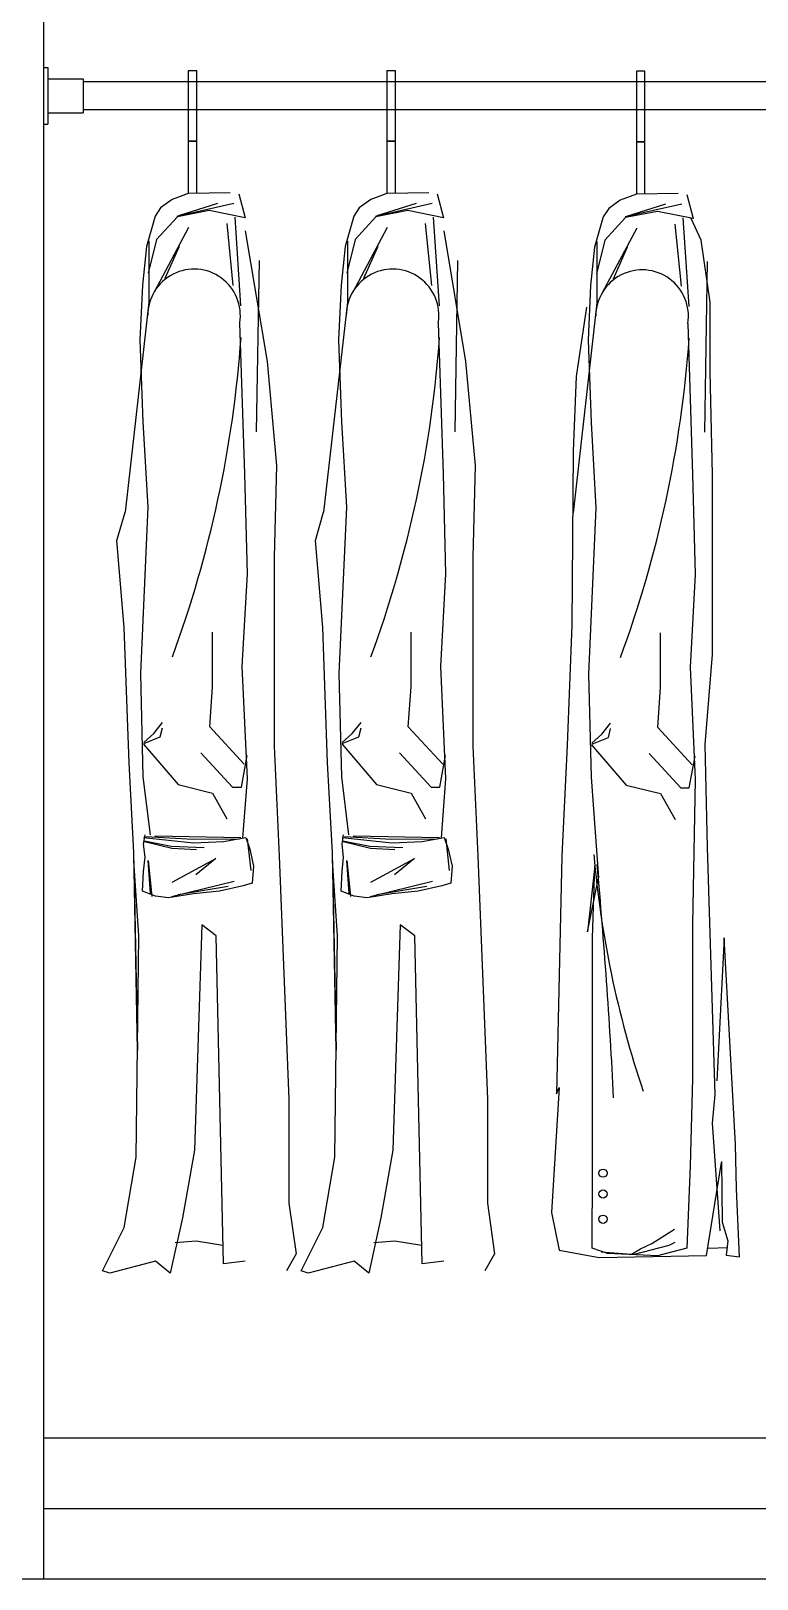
# Model space of a CAD drawing. Header units: millimetres. Extents: x 26866 to 57947, y 17126 to 36221.
# Drawn here: x 34007 to 34521, y 26809 to 27905 of the extents above; entities that cross this region are included whole.
import ezdxf

# ---------------------------------------------------------------- set-up
doc = ezdxf.new("R2010")
doc.units = ezdxf.units.MM

# ---------------------------------------------------------------- blocks, each defined once
blk = doc.blocks.new('cupboard009')
for p, q in [((7960.7, 1745.1), (7960.7, 4385.1)), ((7960.7, 2815.1), (7963.7, 2815.1)), ((7963.7, 2815.1), (7963.7, 2775.1)), ((7963.7, 2807.1), (7988.7, 2807.1)), ((7988.7, 2807.1), (7988.7, 2783.1)), ((8063.1, 2812.9), (8063.1, 2762.9)), ((8069.1, 2812.9), (8063.1, 2812.9)), ((8069.1, 2762.9), (8069.1, 2812.9)), ((8209.8, 2812.9), (8203.8, 2812.9)), ((8203.8, 2812.9), (8203.8, 2762.9)), ((8209.8, 2762.9), (8209.8, 2812.9)), ((8386.5, 2812.5), (8380.5, 2812.5)), ((8380.5, 2812.5), (8380.5, 2762.5)), ((8386.5, 2762.5), (8386.5, 2812.5)), ((9612.7, 2805.1), (7988.7, 2805.1)), ((9612.7, 2785.1), (7988.7, 2785.1)), ((7960.7, 2775.1), (7963.7, 2775.1)), ((7963.7, 2783.1), (7988.7, 2783.1)), ((8063.1, 2762.9), (8063.1, 2726)), ((8069.1, 2762.9), (8063.1, 2762.9)), ((8063.1, 2762.9), (8069.1, 2762.9)), ((8069.1, 2726.5), (8069.1, 2762.9)), ((8203.8, 2762.9), (8209.8, 2762.9)), ((8209.8, 2762.9), (8203.8, 2762.9)), ((8203.8, 2762.9), (8203.8, 2726)), ((8209.8, 2726.5), (8209.8, 2762.9)), ((8380.5, 2762.5), (8386.5, 2762.5)), ((8386.5, 2762.5), (8380.5, 2762.5)), ((8380.5, 2762.5), (8380.5, 2725.5)), ((8386.5, 2726), (8386.5, 2762.5)), ((8051.7, 2721.7), (8043.5, 2715.8)), ((8063.1, 2726), (8051.7, 2721.7)), ((8055.1, 2710), (8095.3, 2719)), ((8056.4, 2710.4), (8084, 2719)), ((8092.7, 2726.4), (8063.1, 2726)), ((8098.8, 2725.8), (8103.3, 2708.8)), ((8192.4, 2721.7), (8184.1, 2715.8)), ((8203.8, 2726), (8192.4, 2721.7)), ((8195.8, 2710), (8235.9, 2719)), ((8197, 2710.4), (8224.7, 2719)), ((8233.4, 2726.4), (8203.8, 2726)), ((8239.5, 2725.8), (8244, 2708.8)), ((8369.1, 2721.3), (8360.9, 2715.3)), ((8380.5, 2725.5), (8369.1, 2721.3)), ((8372.5, 2709.6), (8412.7, 2718.6)), ((8373.8, 2709.9), (8401.4, 2718.6)), ((8410.1, 2726), (8380.5, 2725.5)), ((8416.2, 2725.3), (8420.7, 2708.3)), ((8039.6, 2710), (8033.5, 2688.4)), ((8043.5, 2715.8), (8039.6, 2710)), ((8055.4, 2709.5), (8040.7, 2693.4)), ((8078, 2713.8), (8055.4, 2709.5)), ((8103.3, 2708.8), (8078, 2713.8)), ((8100.4, 2646.5), (8096.3, 2709.1)), ((8180.3, 2710), (8174.2, 2688.4)), ((8184.1, 2715.8), (8180.3, 2710)), ((8196, 2709.5), (8181.3, 2693.4)), ((8218.6, 2713.8), (8196, 2709.5)), ((8244, 2708.8), (8218.6, 2713.8)), ((8241.1, 2646.5), (8236.9, 2709.1)), ((8357, 2709.5), (8350.9, 2687.9)), ((8360.9, 2715.3), (8357, 2709.5)), ((8372.8, 2709), (8358.1, 2692.9)), ((8395.4, 2713.3), (8372.8, 2709)), ((8420.7, 2708.3), (8395.4, 2713.3)), ((8417.8, 2646), (8413.7, 2708.6)), ((8426.5, 2692.9), (8419.4, 2708.3)), ((8039.1, 2656.4), (8063.6, 2702.2)), ((8095, 2660.8), (8090.6, 2704.7)), ((8103.5, 2699.6), (8118.9, 2607.1)), ((8179.8, 2656.4), (8204.2, 2702.2)), ((8235.6, 2660.8), (8231.2, 2704.7)), ((8244.1, 2699.6), (8259.5, 2607.1)), ((8356.5, 2655.9), (8381, 2701.7)), ((8412.4, 2660.3), (8408, 2704.2)), ((8033.5, 2688.4), (8030.7, 2661.1)), ((8040.7, 2693.4), (8034.8, 2669.5)), ((8035.2, 2692.4), (8035.2, 2649)), ((8056.7, 2688.4), (8046.6, 2665.8)), ((8174.2, 2688.4), (8171.3, 2661.1)), ((8181.3, 2693.4), (8175.4, 2669.5)), ((8175.8, 2692.4), (8175.8, 2649)), ((8197.3, 2688.4), (8187.3, 2665.8)), ((8350.9, 2687.9), (8348.1, 2660.7)), ((8358.1, 2692.9), (8352.2, 2669)), ((8352.6, 2691.9), (8352.6, 2648.6)), ((8374.1, 2687.9), (8364, 2665.3)), ((8432.7, 2649.1), (8426.5, 2692.9)), ((8113.2, 2678.4), (8111.3, 2557.3)), ((8253.8, 2678.4), (8251.9, 2557.3)), ((8430.6, 2677.9), (8428.7, 2556.9)), ((8030.7, 2661.1), (8028.9, 2622.4)), ((8171.3, 2661.1), (8169.5, 2622.4)), ((8348.1, 2660.7), (8346.3, 2622)), ((8035.2, 2649), (8018.4, 2500.3)), ((8175.8, 2649), (8159, 2500.3)), ((8352.6, 2648.6), (8335.8, 2499.8)), ((8345.3, 2645.4), (8337.9, 2596.5)), ((8432.7, 2599.5), (8432.7, 2649.1)), ((8099.5, 2634.4), (8102.9, 2527.5)), ((8240.2, 2634.4), (8243.6, 2527.5)), ((8416.9, 2633.9), (8420.3, 2527)), ((8028.9, 2622.4), (8031, 2564.4)), ((8169.5, 2622.4), (8171.6, 2564.4)), ((8346.3, 2622), (8348.4, 2563.9)), ((8118.9, 2607.1), (8125.7, 2533.5)), ((8259.5, 2607.1), (8266.4, 2533.5)), ((8434.5, 2527), (8432.7, 2599.5)), ((8337.9, 2596.5), (8335.8, 2543.5)), ((8031, 2564.4), (8034.5, 2503.8)), ((8171.6, 2564.4), (8175.2, 2503.8)), ((8348.4, 2563.9), (8351.9, 2503.3)), ((8335.8, 2543.5), (8334.7, 2420.4)), ((8125.7, 2533.5), (8124, 2468.4)), ((8266.4, 2533.5), (8264.7, 2468.4)), ((8102.9, 2527.5), (8104.7, 2456.7)), ((8243.6, 2527.5), (8245.3, 2456.7)), ((8420.3, 2527), (8422.1, 2456.2)), ((8434.5, 2468.6), (8434.5, 2527)), ((8012.6, 2480.4), (8018.4, 2500.3)), ((8034.5, 2503.8), (8029.2, 2386.2)), ((8153.3, 2480.4), (8159, 2500.3)), ((8175.2, 2503.8), (8169.8, 2386.2)), ((8351.9, 2503.3), (8346.6, 2385.7)), ((8017.8, 2418.7), (8012.6, 2480.4)), ((8158.4, 2418.7), (8153.3, 2480.4)), ((8124, 2468.4), (8124, 2334.8)), ((8264.7, 2468.4), (8264.7, 2334.8)), ((8434.5, 2399.6), (8434.5, 2468.6)), ((8104.7, 2456.7), (8101.1, 2391.2)), ((8245.3, 2456.7), (8241.8, 2391.2)), ((8422.1, 2456.2), (8418.5, 2390.7)), ((8021.2, 2322.8), (8017.8, 2418.7)), ((8080.3, 2376.8), (8080.3, 2415.5)), ((8161.8, 2322.8), (8158.4, 2418.7)), ((8220.9, 2376.8), (8220.9, 2415.5)), ((8334.7, 2420.4), (8331.5, 2335.5)), ((8397.7, 2376.3), (8397.7, 2415)), ((8101.1, 2391.2), (8104.7, 2311.6)), ((8241.8, 2391.2), (8245.3, 2311.6)), ((8418.5, 2390.7), (8422.1, 2311.1)), ((8429.2, 2335.9), (8434.5, 2399.6)), ((8029.2, 2386.2), (8031, 2313.1)), ((8169.8, 2386.2), (8171.6, 2313.1)), ((8346.6, 2385.7), (8348.4, 2312.7)), ((8078.3, 2348.3), (8080.3, 2376.8)), ((8218.9, 2348.3), (8220.9, 2376.8)), ((8395.6, 2347.9), (8397.7, 2376.3)), ((8038.6, 2343.6), (8044.9, 2351.5)), ((8043.3, 2341.3), (8044.9, 2347.6)), ((8102.7, 2321.9), (8078.3, 2348.3)), ((8179.3, 2343.6), (8185.5, 2351.5)), ((8184, 2341.3), (8185.5, 2347.6)), ((8243.3, 2321.9), (8218.9, 2348.3)), ((8356, 2343.2), (8362.3, 2351)), ((8360.7, 2340.8), (8362.3, 2347.1)), ((8420.1, 2321.4), (8395.6, 2347.9)), ((8031.4, 2336.1), (8055.9, 2307.6)), ((8031.6, 2337.4), (8038.6, 2343.6)), ((8031.6, 2336.6), (8043.3, 2341.3)), ((8124, 2334.8), (8127.5, 2256.9)), ((8172.1, 2336.1), (8196.5, 2307.6)), ((8172.2, 2337.4), (8179.3, 2343.6)), ((8172.2, 2336.6), (8184, 2341.3)), ((8264.7, 2334.8), (8268.1, 2256.9)), ((8331.5, 2335.5), (8327.6, 2256.8)), ((8348.8, 2335.6), (8373.3, 2307.2)), ((8348.9, 2336.9), (8356, 2343.2)), ((8348.9, 2336.1), (8360.7, 2340.8)), ((8430.9, 2263.3), (8429.2, 2335.9)), ((8072.1, 2330), (8094.5, 2305.6)), ((8100.7, 2305.6), (8104.7, 2328)), ((8212.8, 2330), (8235.2, 2305.6)), ((8241.3, 2305.6), (8245.4, 2328)), ((8389.5, 2329.5), (8411.9, 2305.1)), ((8418, 2305.1), (8422.1, 2327.5)), ((8024.6, 2259.5), (8021.2, 2322.8)), ((8031, 2313.1), (8036.1, 2271.9)), ((8165.3, 2259.5), (8161.8, 2322.8)), ((8171.6, 2313.1), (8176.7, 2271.9)), ((8348.4, 2312.7), (8353.7, 2241.4)), ((8055.9, 2307.6), (8080.3, 2301.5)), ((8080.3, 2301.5), (8090.5, 2283.2)), ((8094.5, 2305.6), (8100.7, 2305.6)), ((8104.7, 2311.6), (8101.6, 2269.9)), ((8196.5, 2307.6), (8220.9, 2301.5)), ((8220.9, 2301.5), (8231.1, 2283.2)), ((8235.2, 2305.6), (8241.3, 2305.6)), ((8245.3, 2311.6), (8242.3, 2269.9)), ((8373.3, 2307.2), (8397.7, 2301.1)), ((8411.9, 2305.1), (8418, 2305.1)), ((8422.1, 2311.1), (8420.3, 2208.5)), ((8397.7, 2301.1), (8407.9, 2282.8)), ((8031.5, 2265.4), (8032.5, 2271.9)), ((8031.5, 2270), (8066.7, 2266.3)), ((8033, 2270.8), (8066.5, 2268.9)), ((8039.3, 2271.3), (8100.4, 2270)), ((8066.5, 2268.9), (8099.1, 2269.2)), ((8088, 2267.2), (8103.8, 2270)), ((8103.8, 2270), (8106.6, 2261.7)), ((8104.8, 2269), (8107.3, 2246.7)), ((8172.2, 2265.4), (8173.1, 2271.9)), ((8172.2, 2270), (8207.4, 2266.3)), ((8173.7, 2270.8), (8207.1, 2268.9)), ((8180, 2271.3), (8241, 2270)), ((8207.1, 2268.9), (8239.7, 2269.2)), ((8228.7, 2267.2), (8244.4, 2270)), ((8244.4, 2270), (8247.2, 2261.7)), ((8245.5, 2269), (8247.9, 2246.7)), ((8027.2, 2119.5), (8024.6, 2259.5)), ((8032.5, 2256.1), (8031.5, 2265.4)), ((8032.1, 2267.7), (8050.9, 2264)), ((8032.2, 2267.2), (8051.4, 2262.5)), ((8050.9, 2264), (8074.3, 2262.9)), ((8051.4, 2262.5), (8068.9, 2261.6)), ((8066.7, 2266.3), (8088, 2267.2)), ((8106.6, 2261.7), (8109.3, 2249.7)), ((8167.9, 2119.5), (8165.3, 2259.5)), ((8173.1, 2256.1), (8172.2, 2265.4)), ((8172.7, 2267.7), (8191.6, 2264)), ((8172.9, 2267.2), (8192.1, 2262.5)), ((8191.6, 2264), (8215, 2262.9)), ((8192.1, 2262.5), (8209.5, 2261.6)), ((8207.4, 2266.3), (8228.7, 2267.2)), ((8247.2, 2261.7), (8250, 2249.7)), ((8436.3, 2088), (8430.9, 2263.3)), ((8024.6, 2253.5), (8027.2, 2119.5)), ((8028, 2200.4), (8024.6, 2253.5)), ((8031.5, 2246), (8032.5, 2256.1)), ((8034.6, 2253.8), (8037.4, 2228.2)), ((8036.4, 2230.3), (8034.6, 2253.8)), ((8051.8, 2238.4), (8082.6, 2255.1)), ((8082.6, 2255.1), (8068.5, 2243.6)), ((8109.3, 2249.7), (8108.4, 2237.6)), ((8127.5, 2256.9), (8134.3, 2084.8)), ((8168.7, 2200.4), (8165.3, 2253.5)), ((8165.3, 2253.5), (8167.9, 2119.5)), ((8172.2, 2246), (8173.1, 2256.1)), ((8177.1, 2230.3), (8175.3, 2253.8)), ((8175.3, 2253.8), (8178, 2228.2)), ((8192.5, 2238.4), (8223.3, 2255.1)), ((8223.3, 2255.1), (8209.2, 2243.6)), ((8250, 2249.7), (8249.1, 2237.6)), ((8268.1, 2256.9), (8275, 2084.8)), ((8327.6, 2256.8), (8324, 2088.6)), ((8351.2, 2250), (8345.9, 2203.2)), ((8349.5, 2198.7), (8351.2, 2250)), ((8030.6, 2232.1), (8031.5, 2246)), ((8051.3, 2228.3), (8095.5, 2239.2)), ((8101.9, 2235.8), (8085.3, 2232.1)), ((8108.4, 2237.6), (8101.9, 2235.8)), ((8171.3, 2232.1), (8172.2, 2246)), ((8191.9, 2228.3), (8236.1, 2239.2)), ((8242.6, 2235.8), (8225.9, 2232.1)), ((8249.1, 2237.6), (8242.6, 2235.8)), ((8345.9, 2203.2), (8353.7, 2241.4)), ((8039.9, 2228.4), (8030.6, 2232.1)), ((8049.1, 2227.4), (8039.9, 2228.4)), ((8066.7, 2230.2), (8049.1, 2227.4)), ((8055.9, 2229.8), (8091.4, 2235.6)), ((8085.3, 2232.1), (8066.7, 2230.2)), ((8180.5, 2228.4), (8171.3, 2232.1)), ((8189.8, 2227.4), (8180.5, 2228.4)), ((8207.4, 2230.2), (8189.8, 2227.4)), ((8196.6, 2229.8), (8232.1, 2235.6)), ((8225.9, 2232.1), (8207.4, 2230.2)), ((8072.6, 2208.1), (8067.5, 2048.8)), ((8082.9, 2200.4), (8072.6, 2208.1)), ((8213.3, 2208.1), (8208.1, 2048.8)), ((8223.5, 2200.4), (8213.3, 2208.1)), ((8420.3, 2208.5), (8420.3, 2099.5)), ((8026.3, 2043.7), (8028, 2200.4)), ((8088, 1968.3), (8082.9, 2200.4)), ((8167, 2043.7), (8168.7, 2200.4)), ((8228.7, 1968.3), (8223.5, 2200.4)), ((8349.5, 2035.8), (8349.5, 2198.7)), ((8442.7, 2199.1), (8437.4, 2097.8)), ((8450.8, 2052.8), (8442.7, 2199.1)), ((8420.3, 2099.5), (8418.5, 2037.6)), ((8134.3, 2084.8), (8134.3, 2011.1)), ((8275, 2084.8), (8275, 2011.1)), ((8325.8, 2093), (8320.5, 2004.5)), ((8324, 2088.6), (8325.8, 2093)), ((8434.5, 2067.7), (8436.3, 2088)), ((8439.8, 1991.6), (8434.5, 2067.7)), ((8451.4, 2021.3), (8450.8, 2052.8)), ((8017.8, 1994), (8026.3, 2043.7)), ((8067.5, 2048.8), (8058.9, 2000.8)), ((8158.4, 1994), (8167, 2043.7)), ((8208.1, 2048.8), (8199.5, 2000.8)), ((8430.3, 1974.1), (8440.9, 2039.9)), ((8440.7, 2040.7), (8441.4, 1997.8)), ((8349.1, 1979.2), (8349.5, 2035.8)), ((8418.5, 2037.6), (8416.2, 1979.2)), ((8453.5, 1973.1), (8451.4, 2021.3)), ((8134.3, 2011.1), (8139.5, 1975.2)), ((8275, 2011.1), (8280.1, 1975.2)), ((8058.9, 2000.8), (8050.3, 1961.5)), ((8199.5, 2000.8), (8191, 1961.5)), ((8320.5, 2004.5), (8325.8, 1978)), ((8441.4, 1997.8), (8445.4, 1984.4)), ((8002.3, 1963.2), (8017.8, 1994)), ((8053.9, 1983.4), (8068.8, 1984.4)), ((8068.8, 1984.4), (8087.5, 1981.5)), ((8143, 1963.2), (8158.4, 1994)), ((8194.6, 1983.4), (8209.4, 1984.4)), ((8209.4, 1984.4), (8228.2, 1981.5)), ((8391.5, 1982.5), (8407.5, 1992.7)), ((8445.4, 1984.4), (8444.1, 1974.4)), ((8139.5, 1975.2), (8132.6, 1963.2)), ((8280.1, 1975.2), (8273.2, 1963.2)), ((8325.8, 1978), (8354.1, 1972.7)), ((8360.1, 1975.6), (8349.1, 1979.2)), ((8354.1, 1972.7), (8430.3, 1974.1)), ((8355.6, 1976.7), (8377, 1975.1)), ((8395.5, 1973.9), (8360.1, 1975.6)), ((8377, 1975.1), (8383.4, 1978.8)), ((8379.1, 1975.1), (8403.8, 1981.5)), ((8383.4, 1978.8), (8391.5, 1982.5)), ((8416.2, 1979.2), (8395.5, 1973.9)), ((8403.8, 1981.5), (8408.1, 1983.6)), ((8431.4, 1979.4), (8445.4, 1979.7)), ((8444.1, 1974.4), (8453.5, 1973.1)), ((8007.5, 1961.5), (8002.3, 1963.2)), ((8040, 1970), (8007.5, 1961.5)), ((8050.3, 1961.5), (8040, 1970)), ((8103.5, 1970), (8088, 1968.3)), ((8148.1, 1961.5), (8143, 1963.2)), ((8180.7, 1970), (8148.1, 1961.5)), ((8191, 1961.5), (8180.7, 1970)), ((8244.1, 1970), (8228.7, 1968.3)), ((7960.7, 1845.1), (10270.7, 1845.1)), ((7960.7, 1795.1), (10270.7, 1795.1)), ((10270.7, 1745.1), (7870.7, 1745.1))]:
    blk.add_line(p, q)
for centre in [(8356.9, 2032.4), (8356.9, 2017.7), (8356.9, 1999.8)]:
    blk.add_circle(centre, 2.91)
for centre, radius, start, end in [((8067.2, 2639.6), 32.8, 350.86, 180), ((8207.8, 2639.6), 32.8, 350.86, 180), ((8384.6, 2639.1), 32.8, 350.86, 180), ((7278.9, 2682.7), 823.7, 339.7806, 355.9109), ((7419.5, 2682.7), 823.7, 339.7806, 355.9109), ((7596.3, 2682.2), 823.7, 339.7806, 355.9109), ((9058, 2318), 710.1, 184.8539, 198.6905), ((4078.5, 1866.8), 4291.5, 2.9244, 5.1349)]:
    blk.add_arc(centre, radius, start, end)

msp = doc.modelspace()

# ---------------------------------------------------------------- block references
msp.add_blockref('cupboard009', (26055.5, 25064.1))

doc.saveas('drawing.dxf')
